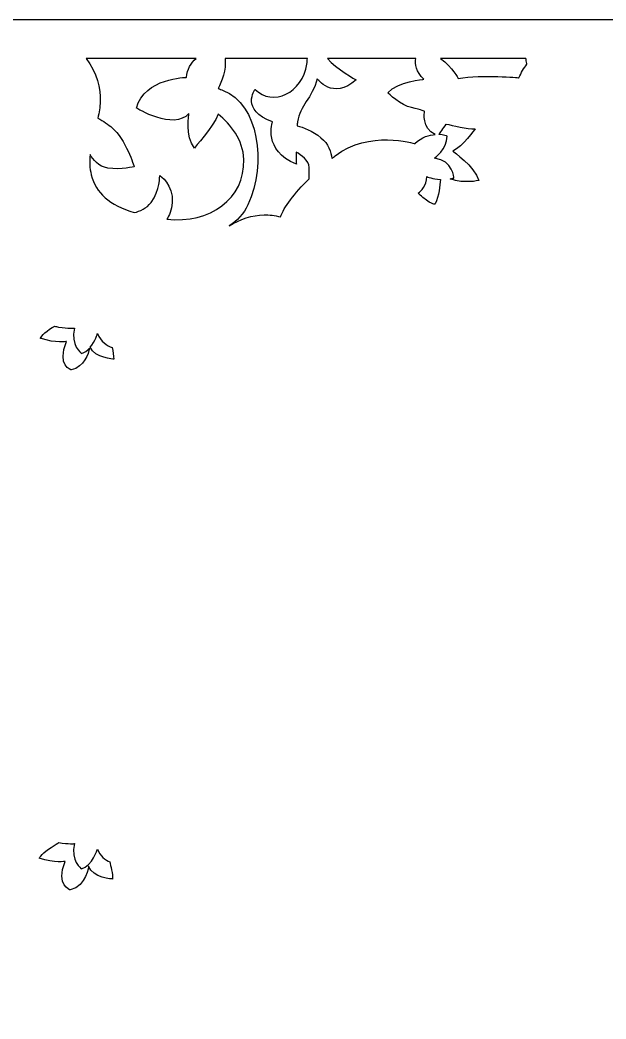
# Model space of a CAD drawing. Header units: centimetres. Extents: x -27 to -16.1, y -2.4 to 9.
# Drawn here: x -22.85 to -19.51, y 3.31 to 9 of the extents above; entities that cross this region are included whole.
import ezdxf

# ---------------------------------------------------------------- set-up
doc = ezdxf.new("R2010")
doc.units = ezdxf.units.CM
doc.header["$MEASUREMENT"] = 0
doc.layers.add('layer 1', color=7, linetype='Continuous')

msp = doc.modelspace()

# ---------------------------------------------------------------- linework, layer by layer
at = {"layer": 'layer 1', "color": 250}
for points, knots in [([(-26.99914, 9.00077), (-26.99914, 9.00077), (-16.05281, 9.00077), (-16.05281, 9.00077), (-16.05281, 9.00077), (-16.05281, 9.00077), (-16.05281, -2.38341), (-16.05281, -2.38341), (-16.05281, -2.38341), (-16.05281, -2.38341), (-26.99914, -2.38341), (-26.99914, -2.38341), (-26.99914, -2.38341), (-26.99914, -2.38341), (-26.99914, 9.00077), (-26.99914, 9.00077)], [0, 0, 0, 0, 0.2, 0.2, 0.2, 0.2, 0.4, 0.4, 0.4, 0.4, 0.6, 0.6, 0.6, 0.6, 1, 1, 1, 1]), ([(-22.47315, 8.78184), (-22.47315, 8.78184), (-21.84617, 8.78184), (-21.84617, 8.78184), (-21.84617, 8.78184), (-21.87499, 8.75529), (-21.89757, 8.72008), (-21.90101, 8.67405), (-21.90101, 8.67405), (-21.90101, 8.67405), (-22.13977, 8.6714), (-22.18699, 8.49906), (-22.18699, 8.49906), (-22.18699, 8.49906), (-21.97447, 8.36915), (-21.88789, 8.46725), (-21.88789, 8.46725), (-21.88789, 8.46725), (-21.90888, 8.33733), (-21.85641, 8.27105), (-21.85641, 8.27105), (-21.85641, 8.27105), (-21.75044, 8.38953), (-21.72035, 8.46385), (-21.72035, 8.46385), (-21.64905, 8.40523), (-21.57822, 8.31902), (-21.57436, 8.20609), (-21.57436, 8.20609), (-21.56668, 7.98103), (-21.76882, 7.83931), (-22.0126, 7.86579), (-22.0126, 7.86579), (-21.99924, 7.88591), (-21.98642, 7.9162), (-21.98286, 7.96053), (-21.98286, 7.96053), (-21.97465, 8.06282), (-22.05399, 8.11535), (-22.05399, 8.11535), (-22.05399, 8.11535), (-22.05399, 8.11535), (-22.05125, 8.02964), (-22.10323, 7.96053), (-22.10323, 7.96053), (-22.12852, 7.9269), (-22.16677, 7.91096), (-22.19906, 7.90344), (-22.19906, 7.90344), (-22.3409, 7.94636), (-22.41769, 8.01477), (-22.44411, 8.1186), (-22.44411, 8.1186), (-22.45398, 8.15736), (-22.455, 8.19552), (-22.45115, 8.23357), (-22.45115, 8.23357), (-22.43556, 8.20752), (-22.40224, 8.16444), (-22.34945, 8.15681), (-22.34945, 8.15681), (-22.27285, 8.14576), (-22.19898, 8.16511), (-22.19898, 8.16511), (-22.19898, 8.16511), (-22.19898, 8.16511), (-22.25096, 8.32545), (-22.32483, 8.38627), (-22.32483, 8.38627), (-22.34708, 8.4046), (-22.37506, 8.42492), (-22.40628, 8.44204), (-22.40628, 8.44204), (-22.39975, 8.47283), (-22.39467, 8.50413), (-22.39295, 8.53618), (-22.39295, 8.53618), (-22.38912, 8.60779), (-22.4142, 8.70388), (-22.47315, 8.78184)], [0, 0, 0, 0, 0.047619, 0.047619, 0.047619, 0.047619, 0.0952381, 0.0952381, 0.0952381, 0.0952381, 0.1428571, 0.1428571, 0.1428571, 0.1428571, 0.1904762, 0.1904762, 0.1904762, 0.1904762, 0.2380952, 0.2380952, 0.2380952, 0.2380952, 0.2857143, 0.2857143, 0.2857143, 0.2857143, 0.3333333, 0.3333333, 0.3333333, 0.3333333, 0.3809524, 0.3809524, 0.3809524, 0.3809524, 0.4285714, 0.4285714, 0.4285714, 0.4285714, 0.4761905, 0.4761905, 0.4761905, 0.4761905, 0.5238095, 0.5238095, 0.5238095, 0.5238095, 0.5714286, 0.5714286, 0.5714286, 0.5714286, 0.6190476, 0.6190476, 0.6190476, 0.6190476, 0.6666667, 0.6666667, 0.6666667, 0.6666667, 0.7142857, 0.7142857, 0.7142857, 0.7142857, 0.7619048, 0.7619048, 0.7619048, 0.7619048, 0.8095238, 0.8095238, 0.8095238, 0.8095238, 0.8571429, 0.8571429, 0.8571429, 0.8571429, 0.9047619, 0.9047619, 0.9047619, 0.9047619, 1, 1, 1, 1]), ([(-21.68079, 8.78184), (-21.68079, 8.78184), (-21.21159, 8.78184), (-21.21159, 8.78184), (-21.21159, 8.78184), (-21.21244, 8.77105), (-21.2136, 8.76026), (-21.21512, 8.74953), (-21.21512, 8.74953), (-21.23832, 8.5854), (-21.41068, 8.50501), (-21.51012, 8.6055), (-21.51012, 8.6055), (-21.51012, 8.6055), (-21.5963, 8.48491), (-21.41068, 8.42127), (-21.41068, 8.42127), (-21.41068, 8.42127), (-21.46703, 8.2538), (-21.27478, 8.18011), (-21.27478, 8.18011), (-21.27478, 8.18011), (-21.27603, 8.20835), (-21.27637, 8.2477), (-21.27637, 8.2477), (-21.24735, 8.23171), (-21.20214, 8.20035), (-21.20214, 8.16032), (-21.20214, 8.16032), (-21.20214, 8.1359), (-21.20214, 8.11391), (-21.20214, 8.09652), (-21.20214, 8.09652), (-21.28517, 8.01381), (-21.34754, 7.93239), (-21.36512, 7.87913), (-21.36512, 7.87913), (-21.39807, 7.88677), (-21.42968, 7.89096), (-21.45884, 7.89055), (-21.45884, 7.89055), (-21.5266, 7.88959), (-21.59587, 7.86528), (-21.65872, 7.82752), (-21.65872, 7.82752), (-21.61222, 7.85652), (-21.57463, 7.89588), (-21.55075, 7.94759), (-21.55075, 7.94759), (-21.44056, 8.18621), (-21.49172, 8.52027), (-21.69243, 8.59981), (-21.69243, 8.59981), (-21.70241, 8.60377), (-21.71181, 8.60719), (-21.72071, 8.61018), (-21.72071, 8.61018), (-21.69931, 8.65004), (-21.6742, 8.71439), (-21.68079, 8.78184)], [0, 0, 0, 0, 0.0625, 0.0625, 0.0625, 0.0625, 0.125, 0.125, 0.125, 0.125, 0.1875, 0.1875, 0.1875, 0.1875, 0.25, 0.25, 0.25, 0.25, 0.3125, 0.3125, 0.3125, 0.3125, 0.375, 0.375, 0.375, 0.375, 0.4375, 0.4375, 0.4375, 0.4375, 0.5, 0.5, 0.5, 0.5, 0.5625, 0.5625, 0.5625, 0.5625, 0.625, 0.625, 0.625, 0.625, 0.6875, 0.6875, 0.6875, 0.6875, 0.75, 0.75, 0.75, 0.75, 0.8125, 0.8125, 0.8125, 0.8125, 0.875, 0.875, 0.875, 0.875, 1, 1, 1, 1]), ([(-21.09811, 8.78184), (-21.09811, 8.78184), (-20.59317, 8.78184), (-20.59317, 8.78184), (-20.59317, 8.78184), (-20.59957, 8.74895), (-20.59399, 8.70592), (-20.54812, 8.66287), (-20.54812, 8.66287), (-20.54812, 8.66287), (-20.69663, 8.6515), (-20.75289, 8.58556), (-20.75289, 8.58556), (-20.75289, 8.58556), (-20.67863, 8.51279), (-20.61787, 8.50142), (-20.61787, 8.50142), (-20.55712, 8.49005), (-20.54362, 8.47868), (-20.54362, 8.47868), (-20.54362, 8.47868), (-20.54362, 8.47868), (-20.56174, 8.38059), (-20.48263, 8.34831), (-20.48263, 8.34831), (-20.51659, 8.34654), (-20.55903, 8.33466), (-20.59923, 8.2965), (-20.59923, 8.2965), (-20.59923, 8.2965), (-20.8616, 8.37604), (-21.05312, 8.22757), (-21.05312, 8.22757), (-21.05972, 8.22246), (-21.06629, 8.21727), (-21.07282, 8.21204), (-21.07282, 8.21204), (-21.07649, 8.24873), (-21.09097, 8.29452), (-21.13445, 8.33015), (-21.13445, 8.33015), (-21.18333, 8.3702), (-21.23521, 8.38911), (-21.27103, 8.39796), (-21.27103, 8.39796), (-21.2702, 8.40606), (-21.26924, 8.41387), (-21.26815, 8.42127), (-21.26815, 8.42127), (-21.2549, 8.51171), (-21.18529, 8.55525), (-21.15546, 8.66579), (-21.15546, 8.66579), (-21.15546, 8.66579), (-21.06928, 8.54186), (-20.93338, 8.65909), (-20.93338, 8.65909), (-20.93338, 8.65909), (-21.04787, 8.7219), (-21.09811, 8.78184)], [0, 0, 0, 0, 0.0625, 0.0625, 0.0625, 0.0625, 0.125, 0.125, 0.125, 0.125, 0.1875, 0.1875, 0.1875, 0.1875, 0.25, 0.25, 0.25, 0.25, 0.3125, 0.3125, 0.3125, 0.3125, 0.375, 0.375, 0.375, 0.375, 0.4375, 0.4375, 0.4375, 0.4375, 0.5, 0.5, 0.5, 0.5, 0.5625, 0.5625, 0.5625, 0.5625, 0.625, 0.625, 0.625, 0.625, 0.6875, 0.6875, 0.6875, 0.6875, 0.75, 0.75, 0.75, 0.75, 0.8125, 0.8125, 0.8125, 0.8125, 0.875, 0.875, 0.875, 0.875, 1, 1, 1, 1]), ([(-20.45282, 8.78184), (-20.45282, 8.78184), (-19.96696, 8.78184), (-19.96696, 8.78184), (-19.96696, 8.78184), (-19.96466, 8.77247), (-19.96275, 8.76305), (-19.96134, 8.75365), (-19.96134, 8.75365), (-19.96111, 8.75214), (-19.96088, 8.75071), (-19.96064, 8.74929), (-19.96064, 8.74929), (-19.97742, 8.7261), (-19.99283, 8.70025), (-20.00594, 8.67146), (-20.00594, 8.67146), (-20.00594, 8.67146), (-20.21059, 8.69134), (-20.35226, 8.66748), (-20.35226, 8.66748), (-20.35226, 8.66748), (-20.38457, 8.72936), (-20.45282, 8.78184)], [0, 0, 0, 0, 0.1428571, 0.1428571, 0.1428571, 0.1428571, 0.2857143, 0.2857143, 0.2857143, 0.2857143, 0.4285714, 0.4285714, 0.4285714, 0.4285714, 0.5714286, 0.5714286, 0.5714286, 0.5714286, 0.7142857, 0.7142857, 0.7142857, 0.7142857, 1, 1, 1, 1]), ([(-20.41984, 8.40802), (-20.43937, 8.38065), (-20.45487, 8.3581), (-20.46165, 8.34819), (-20.46165, 8.34819), (-20.43386, 8.34642), (-20.41557, 8.33893), (-20.41557, 8.33893), (-20.41557, 8.33893), (-20.41557, 8.26204), (-20.48641, 8.21431), (-20.48641, 8.21431), (-20.48641, 8.21431), (-20.38146, 8.19841), (-20.37621, 8.10031), (-20.37621, 8.10031), (-20.37621, 8.10031), (-20.38371, 8.09796), (-20.39123, 8.09615), (-20.3987, 8.0948), (-20.3987, 8.0948), (-20.31404, 8.0663), (-20.2352, 8.08621), (-20.2352, 8.08621), (-20.2352, 8.08621), (-20.25943, 8.16783), (-20.38219, 8.25271), (-20.38219, 8.25271), (-20.38219, 8.25271), (-20.32727, 8.27882), (-20.2562, 8.38003), (-20.2562, 8.38003), (-20.2562, 8.38003), (-20.29728, 8.37735), (-20.38843, 8.39985), (-20.41984, 8.40802)], [0, 0, 0, 0, 0.1, 0.1, 0.1, 0.1, 0.2, 0.2, 0.2, 0.2, 0.3, 0.3, 0.3, 0.3, 0.4, 0.4, 0.4, 0.4, 0.5, 0.5, 0.5, 0.5, 0.6, 0.6, 0.6, 0.6, 0.7, 0.7, 0.7, 0.7, 0.8, 0.8, 0.8, 0.8, 1, 1, 1, 1]), ([(-20.45371, 8.09197), (-20.49782, 8.09485), (-20.53101, 8.10826), (-20.53101, 8.10826), (-20.53101, 8.10826), (-20.53101, 8.0562), (-20.56293, 8.02658), (-20.58034, 8.01429), (-20.58034, 8.01429), (-20.57279, 8.00666), (-20.5639, 7.9985), (-20.55341, 7.9899), (-20.55341, 7.9899), (-20.49364, 7.94093), (-20.48395, 7.95236), (-20.48395, 7.95236), (-20.48395, 7.95236), (-20.46145, 7.99892), (-20.4553, 8.05768), (-20.45371, 8.09197)], [0, 0, 0, 0, 0.1666667, 0.1666667, 0.1666667, 0.1666667, 0.3333333, 0.3333333, 0.3333333, 0.3333333, 0.5, 0.5, 0.5, 0.5, 0.6666667, 0.6666667, 0.6666667, 0.6666667, 1, 1, 1, 1]), ([(-22.45471, 7.13049), (-22.4671, 7.11698), (-22.48213, 7.10587), (-22.49998, 7.1012), (-22.49998, 7.1012), (-22.49998, 7.1012), (-22.56534, 7.14837), (-22.53966, 7.24509), (-22.53966, 7.24509), (-22.53966, 7.24509), (-22.57379, 7.2424), (-22.63073, 7.25148), (-22.63073, 7.25148), (-22.63909, 7.25282), (-22.64661, 7.25459), (-22.65336, 7.25664), (-22.65336, 7.25664), (-22.65727, 7.2543), (-22.66159, 7.25175), (-22.66638, 7.24895), (-22.66638, 7.24895), (-22.7119, 7.22241), (-22.73465, 7.18703), (-22.73465, 7.18703), (-22.73465, 7.18703), (-22.64362, 7.15696), (-22.58585, 7.16934), (-22.58585, 7.16934), (-22.58585, 7.16934), (-22.64187, 7.03135), (-22.55784, 7.00658), (-22.55784, 7.00658), (-22.55784, 7.00658), (-22.4825, 7.02491), (-22.46053, 7.10053), (-22.45471, 7.13049)], [0, 0, 0, 0, 0.1, 0.1, 0.1, 0.1, 0.2, 0.2, 0.2, 0.2, 0.3, 0.3, 0.3, 0.3, 0.4, 0.4, 0.4, 0.4, 0.5, 0.5, 0.5, 0.5, 0.6, 0.6, 0.6, 0.6, 0.7, 0.7, 0.7, 0.7, 0.8, 0.8, 0.8, 0.8, 1, 1, 1, 1]), ([(-22.32473, 7.13513), (-22.35349, 7.14488), (-22.3905, 7.16651), (-22.40894, 7.21442), (-22.40894, 7.21442), (-22.40894, 7.21442), (-22.42192, 7.16963), (-22.45008, 7.13581), (-22.45008, 7.13581), (-22.42221, 7.07345), (-22.31624, 7.0685), (-22.31624, 7.0685), (-22.31624, 7.0685), (-22.31534, 7.08578), (-22.31999, 7.11287), (-22.32473, 7.13513)], [0, 0, 0, 0, 0.2, 0.2, 0.2, 0.2, 0.4, 0.4, 0.4, 0.4, 0.6, 0.6, 0.6, 0.6, 1, 1, 1, 1]), ([(-22.33836, 4.20337), (-22.36434, 4.21499), (-22.39331, 4.23671), (-22.40894, 4.27732), (-22.40894, 4.27732), (-22.40894, 4.27732), (-22.43695, 4.18061), (-22.49998, 4.16409), (-22.49998, 4.16409), (-22.49998, 4.16409), (-22.56534, 4.21127), (-22.53966, 4.30798), (-22.53966, 4.30798), (-22.53966, 4.30798), (-22.57311, 4.30535), (-22.62902, 4.31411), (-22.62902, 4.31411), (-22.63487, 4.3098), (-22.64718, 4.30158), (-22.67286, 4.28661), (-22.67286, 4.28661), (-22.71838, 4.26007), (-22.74114, 4.22469), (-22.74114, 4.22469), (-22.74114, 4.22469), (-22.6501, 4.19461), (-22.59233, 4.207), (-22.59233, 4.207), (-22.59233, 4.207), (-22.64835, 4.06901), (-22.56432, 4.04424), (-22.56432, 4.04424), (-22.56432, 4.04424), (-22.46978, 4.06724), (-22.45928, 4.18046), (-22.45928, 4.18046), (-22.45928, 4.18046), (-22.43652, 4.11146), (-22.32273, 4.10616), (-22.32273, 4.10616), (-22.32273, 4.10616), (-22.32132, 4.13327), (-22.33357, 4.18455), (-22.33836, 4.20337)], [0, 0, 0, 0, 0.0833333, 0.0833333, 0.0833333, 0.0833333, 0.1666667, 0.1666667, 0.1666667, 0.1666667, 0.25, 0.25, 0.25, 0.25, 0.3333333, 0.3333333, 0.3333333, 0.3333333, 0.4166667, 0.4166667, 0.4166667, 0.4166667, 0.5, 0.5, 0.5, 0.5, 0.5833333, 0.5833333, 0.5833333, 0.5833333, 0.6666667, 0.6666667, 0.6666667, 0.6666667, 0.75, 0.75, 0.75, 0.75, 0.8333333, 0.8333333, 0.8333333, 0.8333333, 1, 1, 1, 1])]:
    msp.add_open_spline(points, degree=3, knots=knots, dxfattribs=at)

doc.saveas('drawing.dxf')
